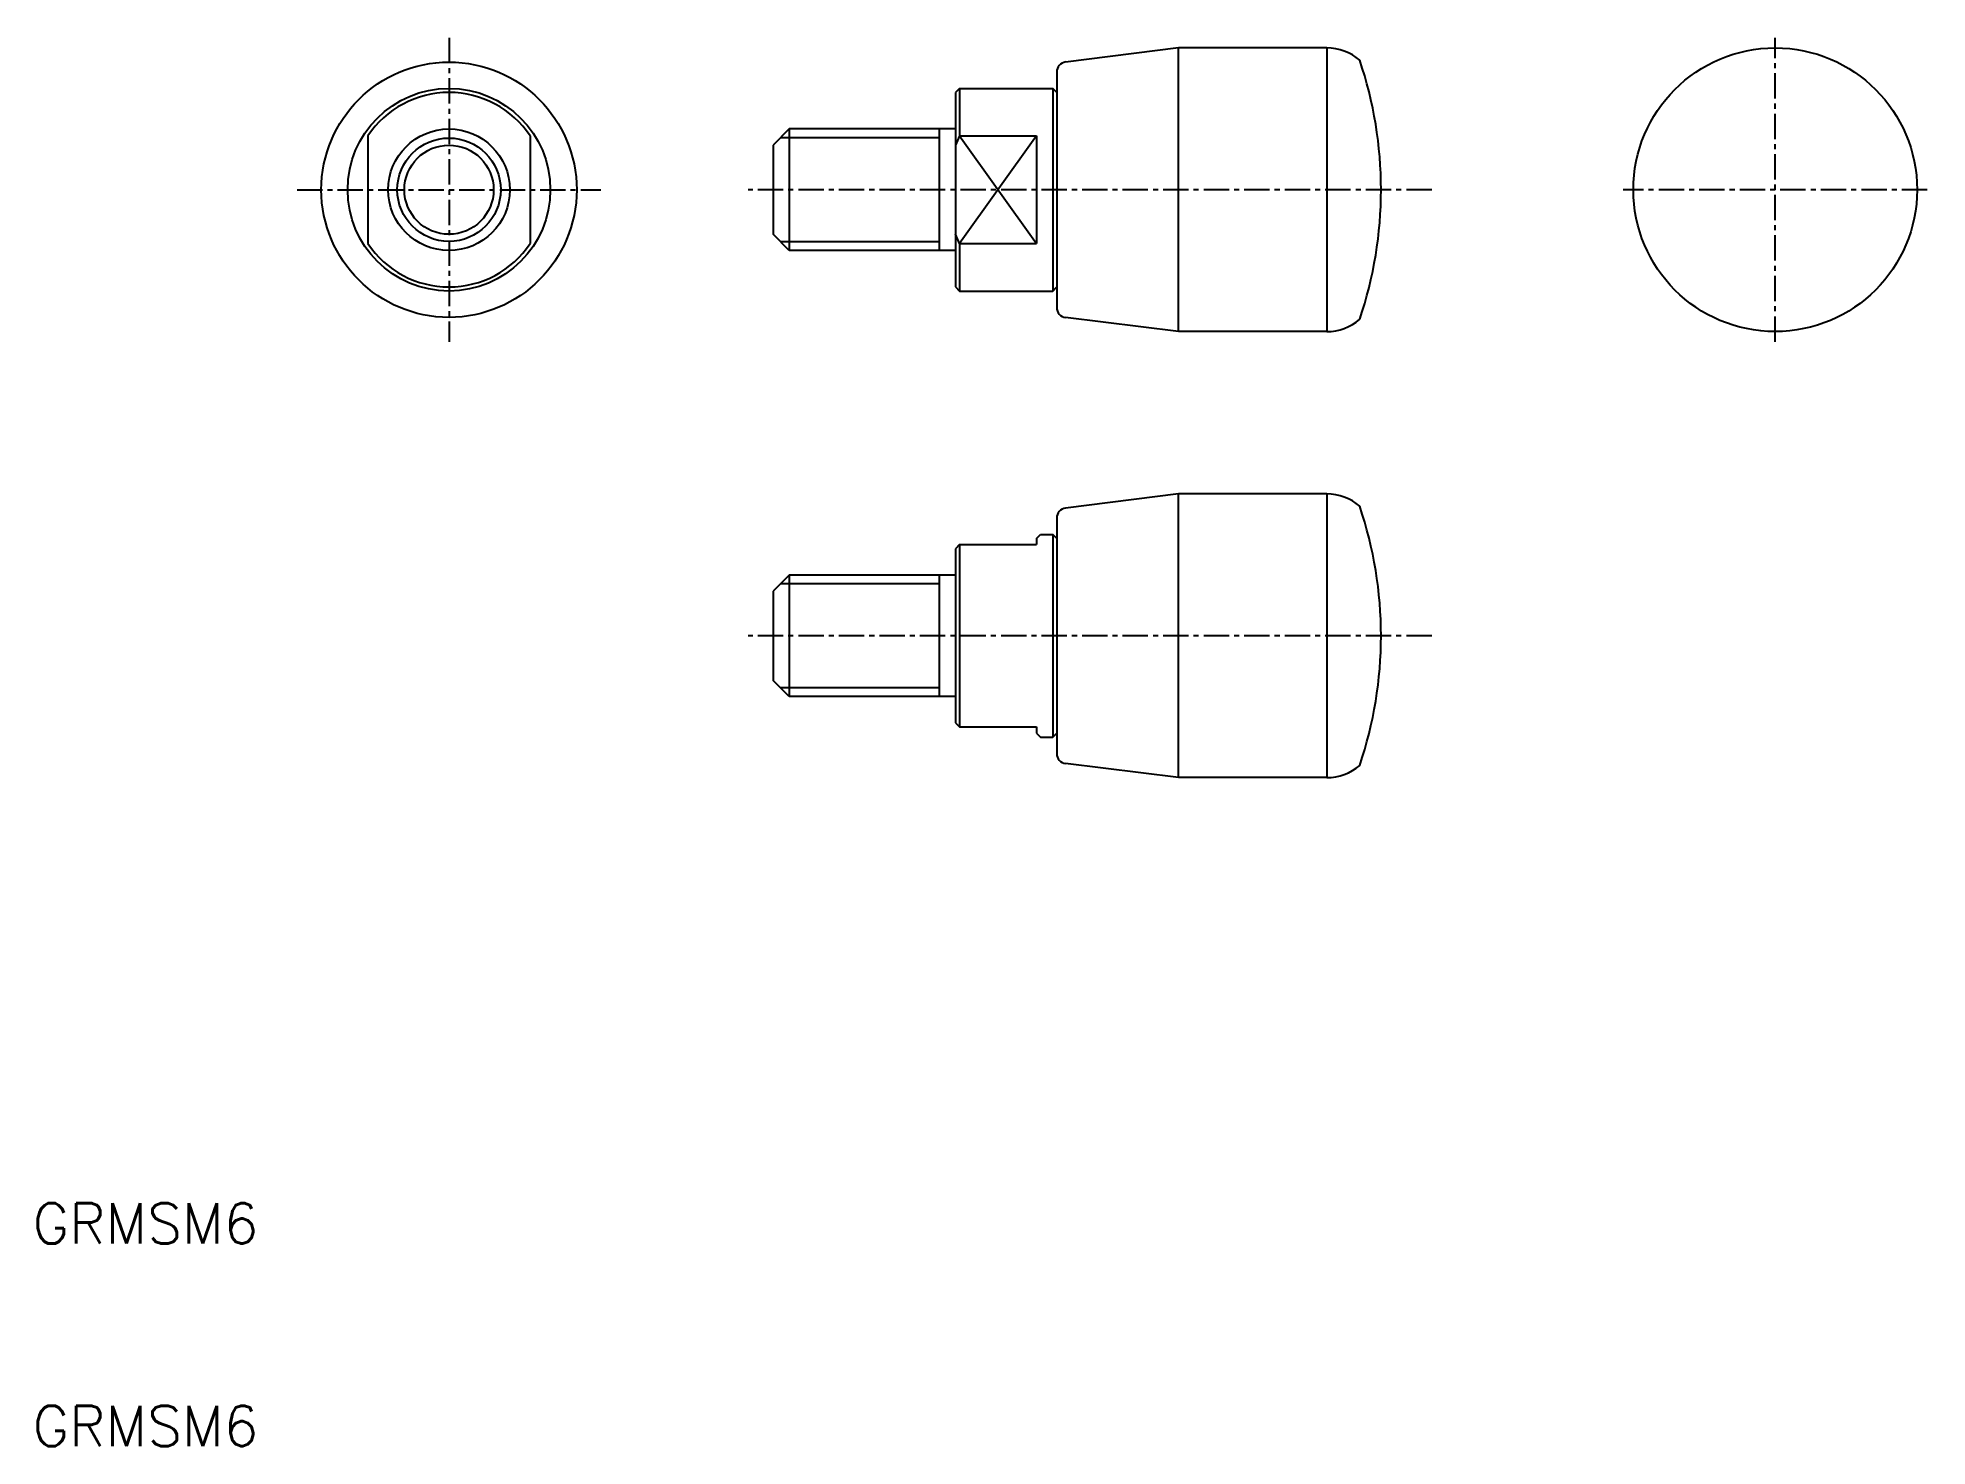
# Model space of a CAD drawing. Extents: x 10.3 to 103.5, y 10 to 79.5.
import ezdxf

# ---------------------------------------------------------------- set-up
doc = ezdxf.new("R2010")
doc.units = 0
doc.linetypes.add('CENTER', pattern=[2, 1.25, -0.25, 0.25, -0.25])
doc.layers.get('0').update_dxf_attribs({"linetype": 'CONTINUOUS'})
doc.layers.add('CENTER', color=1, linetype='CENTER')
doc.styles.get("Standard").update_dxf_attribs({"font": 'txt.shx'})

msp = doc.modelspace()

# ---------------------------------------------------------------- linework, layer by layer
at = {"color": 7, "linetype": 'CONTINUOUS'}
for p, q in [((66.537, 79.018), (60.975, 78.322)), ((73.857, 79.018), (66.537, 79.018)), ((66.537, 65.018), (66.537, 79.018)), ((73.857, 79.018), (73.857, 65.018)), ((60.537, 77.826), (60.537, 66.218)), ((55.737, 77.018), (55.537, 76.818)), ((55.537, 76.818), (55.537, 67.218)), ((55.737, 77.018), (60.337, 77.018)), ((55.737, 77.018), (55.737, 74.671)), ((60.537, 76.818), (60.337, 77.018)), ((60.337, 77.018), (60.337, 67.018)), ((26.548, 74.671), (26.548, 69.364)), ((34.548, 74.671), (34.548, 69.364)), ((47.337, 75.018), (46.537, 74.218)), ((55.537, 75.018), (47.337, 75.018)), ((47.337, 75.018), (47.337, 69.018)), ((54.737, 75.018), (54.737, 69.018)), ((55.737, 74.671), (55.537, 74.214)), ((55.737, 74.671), (59.537, 74.671)), ((59.537, 74.671), (59.537, 69.364)), ((46.537, 74.218), (46.537, 69.818)), ((47.337, 69.018), (46.537, 69.818)), ((55.537, 69.018), (47.337, 69.018)), ((55.737, 69.364), (55.537, 69.821)), ((55.737, 69.364), (55.737, 67.018)), ((55.737, 69.364), (59.537, 69.364)), ((55.537, 67.218), (55.737, 67.018)), ((60.337, 67.018), (60.537, 67.218)), ((55.737, 67.018), (60.337, 67.018)), ((66.537, 65.018), (60.975, 65.713)), ((73.857, 65.018), (66.537, 65.018)), ((66.537, 57), (60.975, 56.305)), ((73.857, 57), (66.537, 57)), ((66.537, 43), (66.537, 57)), ((73.857, 57), (73.857, 43)), ((60.537, 55.809), (60.537, 44.2)), ((55.737, 54.5), (55.537, 54.3)), ((55.537, 54.3), (55.537, 45.7)), ((55.737, 54.5), (59.537, 54.5)), ((55.737, 54.5), (55.737, 45.5)), ((59.537, 54.8), (59.737, 55)), ((59.537, 54.8), (59.537, 54.5)), ((59.737, 55), (60.337, 55)), ((60.537, 54.8), (60.337, 55)), ((60.337, 55), (60.337, 45)), ((47.337, 53), (46.537, 52.2)), ((55.537, 53), (47.337, 53)), ((47.337, 53), (47.337, 47)), ((54.737, 53), (54.737, 47)), ((46.537, 52.2), (46.537, 47.8)), ((47.337, 47), (46.537, 47.8)), ((55.537, 47), (47.337, 47)), ((55.537, 45.7), (55.737, 45.5)), ((55.737, 45.5), (59.537, 45.5)), ((59.537, 45.5), (59.537, 45.2)), ((59.537, 45.2), (59.737, 45)), ((59.737, 45), (60.337, 45)), ((60.337, 45), (60.537, 45.2)), ((66.537, 43), (60.975, 43.695)), ((73.857, 43), (66.537, 43))]:
    msp.add_line(p, q, dxfattribs=at)
at = {"color": 3, "linetype": 'CONTINUOUS'}
for p, q in [((59.537, 74.671), (55.737, 69.364)), ((55.737, 74.671), (59.537, 69.364)), ((54.737, 74.585), (46.904, 74.585)), ((54.737, 69.451), (46.904, 69.451)), ((54.737, 52.567), (46.904, 52.567)), ((54.737, 47.433), (46.904, 47.433))]:
    msp.add_line(p, q, dxfattribs=at)
at = {"color": 7, "linetype": 'CONTINUOUS'}
for centre, radius in [((30.548, 72.018), 6.3), ((95.988, 72.018), 7), ((30.548, 72.018), 5), ((30.548, 72.018), 3), ((30.548, 72.018), 2.2)]:
    msp.add_circle(centre, radius, dxfattribs=at)
at = {"color": 3, "linetype": 'CONTINUOUS'}
msp.add_circle((30.548, 72.018), 2.55, dxfattribs=at)
at = {"color": 7, "linetype": 'CONTINUOUS'}
for centre, radius, start, end in [((61.037, 77.826), 0.5, 97.12502, 180), ((73.857, 76.518), 2.5, 49.33527, 90), ((56.537, 72.018), 20, 341.34814, 18.65186), ((30.548, 72.018), 4.8, 33.55731, 146.44269), ((30.548, 72.018), 4.8, 213.55731, 326.44269), ((61.037, 66.209), 0.5, 180, 262.87498), ((73.857, 67.518), 2.5, 270, 310.66473), ((73.857, 54.5), 2.5, 49.33527, 90), ((61.037, 55.809), 0.5, 97.12502, 180), ((56.537, 50), 20, 341.34814, 18.65186), ((61.037, 44.191), 0.5, 180, 262.87498), ((73.857, 45.5), 2.5, 270, 310.66473)]:
    msp.add_arc(centre, radius, start, end, dxfattribs=at)
at = {"layer": 'CENTER', "color": 1, "linetype": 'CENTER'}
for p, q in [((30.548, 79.518), (30.548, 64.518)), ((95.988, 64.518), (95.988, 79.518)), ((23.048, 72.018), (38.048, 72.018)), ((79.037, 72.018), (45.304, 72.018)), ((103.488, 72.018), (88.488, 72.018)), ((79.037, 50), (45.304, 50))]:
    msp.add_line(p, q, dxfattribs=at)

# ---------------------------------------------------------------- texts
at = {"color": 7, "linetype": 'CONTINUOUS'}
for p in [(10, 20), (10, 10)]:
    msp.add_text('GRMSM6', height=2, dxfattribs=at).set_placement(p)

doc.saveas('drawing.dxf')
